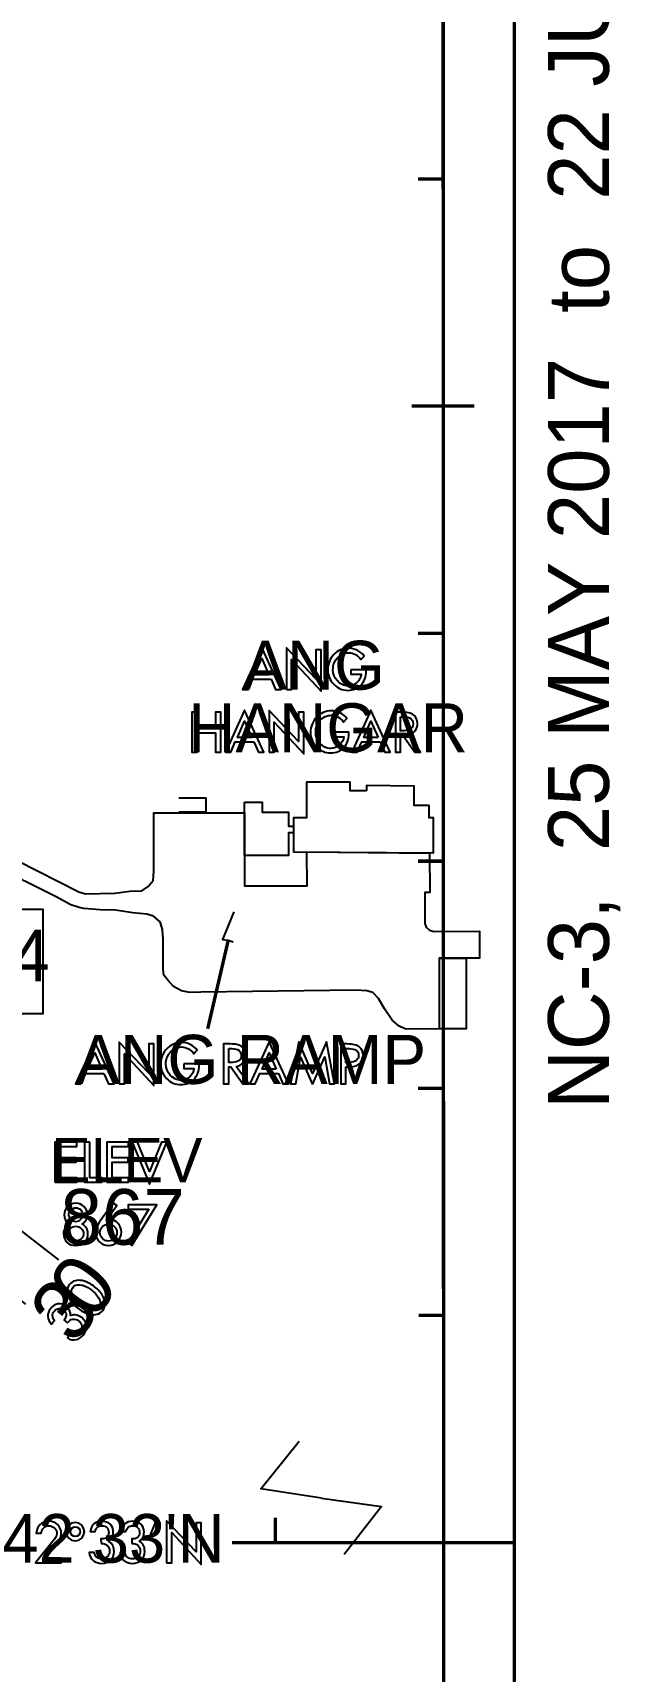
# Model space of a CAD drawing. Extents: x 0.08 to 5.7, y 0.31 to 7.95.
# Drawn here: x 4.358 to 5.296, y 2.4 to 5.017 of the extents above; entities that cross this region are included whole.
import ezdxf

# ---------------------------------------------------------------- set-up
doc = ezdxf.new("R2010")
doc.units = 0
doc.layers.get('0').update_dxf_attribs({"linetype": 'CONTINUOUS'})

msp = doc.modelspace()

# ---------------------------------------------------------------- linework, layer by layer
at = {"color": 0, "const_width": 0.005417}
for points in [[(0.252929, 7.62446), (5.12706, 7.62446), (5.12706, 0.625543), (0.252929, 0.625543), (0.252929, 7.62446)], [(5.01417, 1.04943), (5.01417, 2.60525), (5.01307, 6.23568), (5.01281, 7.62457)], [(4.97319, 4.7839), (5.01307, 4.7839)], [(5.01307, 4.42096), (4.96322, 4.42096)], [(5.06304, 4.42096), (5.01307, 4.42096)], [(4.97319, 4.05806), (5.01307, 4.05806)], [(4.97319, 3.69401), (5.01307, 3.69401)], [(4.67014, 3.56803), (4.63721, 3.42611)], [(4.97319, 3.33111), (5.01307, 3.33111)], [(4.97418, 2.96821), (5.01417, 2.96821)], [(4.74511, 2.60525), (4.74511, 2.64529)], [(4.676, 2.60525), (5.01417, 2.60525), (5.125, 2.60525)]]:
    msp.add_lwpolyline(points, dxfattribs=at)
at = {"color": 0}
for points in [[(4.39914, 3.05724), (0.432943, 6.13363), (0.378907, 6.06267), (4.34625, 2.98628)], [(4.7385, 3.9846), (4.74582, 3.96804), (4.75444, 3.96804), (4.72374, 4.03515), (4.69303, 3.96804), (4.70167, 3.96804), (4.70888, 3.9846), (4.7385, 3.9846)], [(4.76292, 3.96804), (4.77111, 3.96804), (4.77111, 4.01611), (4.81836, 3.96544), (4.81836, 4.03179), (4.81011, 4.03179), (4.81011, 3.98529), (4.76292, 4.03489), (4.76292, 3.96804)], [(4.8661, 3.99983), (4.8661, 3.99278), (4.88222, 3.99278), (4.88167, 3.98904), (4.88026, 3.98557), (4.87819, 3.98221), (4.87554, 3.97944), (4.87235, 3.97721), (4.86903, 3.97542), (4.8654, 3.97428), (4.86165, 3.9739), (4.85915, 3.97401), (4.85682, 3.97444), (4.85444, 3.97515), (4.85221, 3.97613), (4.84804, 3.97862), (4.84446, 3.98193), (4.84153, 3.98583), (4.83931, 3.99013), (4.83789, 3.99485), (4.83735, 3.99972), (4.83751, 4.0025), (4.83789, 4.00526), (4.83849, 4.00792), (4.83931, 4.01042), (4.84153, 4.01497), (4.84457, 4.01904), (4.84831, 4.02235), (4.85249, 4.02485), (4.85487, 4.02582), (4.85721, 4.02653), (4.85969, 4.02696), (4.86236, 4.02707), (4.86529, 4.02696), (4.86806, 4.02626), (4.87082, 4.02539), (4.87349, 4.02403), (4.87582, 4.02251), (4.87819, 4.02056), (4.88026, 4.01844), (4.88211, 4.01611), (4.88737, 4.02165), (4.88499, 4.02458), (4.88222, 4.02707), (4.87929, 4.02919), (4.87608, 4.03097), (4.87278, 4.03233), (4.86931, 4.03331), (4.86567, 4.03401), (4.86208, 4.03418), (4.85872, 4.03401), (4.85542, 4.03347), (4.85238, 4.03267), (4.84928, 4.03153), (4.8464, 4.03), (4.84375, 4.02832), (4.8411, 4.02636), (4.83876, 4.02403), (4.83664, 4.02165), (4.83475, 4.01904), (4.83306, 4.01611), (4.83165, 4.01307), (4.83057, 4.00987), (4.82969, 4.00651), (4.82932, 4.00304), (4.82904, 3.99946), (4.82932, 3.99625), (4.82969, 3.99306), (4.83057, 3.99001), (4.83165, 3.98708), (4.83306, 3.98415), (4.83458, 3.98156), (4.83653, 3.97889), (4.8386, 3.97667), (4.84082, 3.97444), (4.84332, 3.97265), (4.84597, 3.97081), (4.84874, 3.96946), (4.85178, 3.96832), (4.85487, 3.9675), (4.85792, 3.96707), (4.86128, 3.96679), (4.86442, 3.96696), (4.86751, 3.9675), (4.87044, 3.96821), (4.87321, 3.96918), (4.87582, 3.97043), (4.87819, 3.97194), (4.88043, 3.97374), (4.88249, 3.97569), (4.88433, 3.97775), (4.88585, 3.98014), (4.88721, 3.98264), (4.88846, 3.98529), (4.88932, 3.98817), (4.88997, 3.9911), (4.8904, 3.99431), (4.89057, 3.9975), (4.89057, 3.99983), (4.8661, 3.99983)], [(4.73514, 3.99164), (4.71224, 3.99164), (4.72374, 4.01764), (4.73514, 3.99164)], [(4.62044, 3.90582), (4.62044, 3.93181), (4.61208, 3.93181), (4.61208, 3.86806), (4.62044, 3.86806), (4.62044, 3.89876), (4.64985, 3.89876), (4.64985, 3.86806), (4.65821, 3.86806), (4.65821, 3.93181), (4.64985, 3.93181), (4.64985, 3.90582), (4.62044, 3.90582)], [(4.71083, 3.8846), (4.71821, 3.86806), (4.72678, 3.86806), (4.69613, 3.93511), (4.66542, 3.86806), (4.67404, 3.86806), (4.68137, 3.8846), (4.71083, 3.8846)], [(4.73529, 3.86806), (4.7436, 3.86806), (4.7436, 3.91612), (4.79085, 3.8654), (4.79085, 3.93181), (4.7825, 3.93181), (4.7825, 3.88525), (4.73529, 3.93485), (4.73529, 3.86806)], [(4.83849, 3.90001), (4.83849, 3.89279), (4.85471, 3.89279), (4.854, 3.88906), (4.85265, 3.88558), (4.85053, 3.88238), (4.84793, 3.87944), (4.84483, 3.87722), (4.84136, 3.87543), (4.83778, 3.87429), (4.83415, 3.87392), (4.83165, 3.87403), (4.82915, 3.87446), (4.82682, 3.87517), (4.8246, 3.87608), (4.82042, 3.87864), (4.81694, 3.88194), (4.81392, 3.88585), (4.81168, 3.89014), (4.81028, 3.89486), (4.80985, 3.89974), (4.80985, 3.9025), (4.81028, 3.90528), (4.81082, 3.90793), (4.81168, 3.91043), (4.81401, 3.91499), (4.81706, 3.91906), (4.82069, 3.92236), (4.82497, 3.92503), (4.82721, 3.92583), (4.82969, 3.92654), (4.83225, 3.92692), (4.83485, 3.92708), (4.83762, 3.92692), (4.84044, 3.92626), (4.84321, 3.9254), (4.84581, 3.92404), (4.84831, 3.92253), (4.85053, 3.92057), (4.85265, 3.91846), (4.85444, 3.91612), (4.85969, 3.92182), (4.85736, 3.92458), (4.85471, 3.92708), (4.85167, 3.92914), (4.84864, 3.93099), (4.84517, 3.93235), (4.84169, 3.93332), (4.83806, 3.93403), (4.83442, 3.93419), (4.83111, 3.93403), (4.8279, 3.93349), (4.82471, 3.93261), (4.82167, 3.93153), (4.8189, 3.93001), (4.81614, 3.92833), (4.81358, 3.92638), (4.81125, 3.92415), (4.80919, 3.92165), (4.80724, 3.91906), (4.80556, 3.91612), (4.80414, 3.91303), (4.80306, 3.90989), (4.80225, 3.90653), (4.80165, 3.90306), (4.80154, 3.89958), (4.80165, 3.89626), (4.80225, 3.89307), (4.8029, 3.88997), (4.80404, 3.8871), (4.80539, 3.88417), (4.80707, 3.88151), (4.80886, 3.87901), (4.81099, 3.87668), (4.81332, 3.87446), (4.81581, 3.87261), (4.81847, 3.87099), (4.82124, 3.86947), (4.82417, 3.86833), (4.82721, 3.86751), (4.8304, 3.86708), (4.83361, 3.86681), (4.83681, 3.86708), (4.84, 3.86751), (4.84293, 3.86822), (4.84571, 3.86914), (4.84819, 3.87044), (4.85053, 3.87196), (4.85275, 3.87375), (4.85487, 3.87571), (4.85667, 3.87776), (4.85835, 3.88015), (4.85969, 3.88265), (4.86083, 3.88542), (4.86182, 3.88818), (4.86236, 3.89111), (4.86279, 3.89432), (4.8629, 3.89751), (4.8629, 3.90001), (4.83849, 3.90001)], [(4.91276, 3.8846), (4.92014, 3.86806), (4.92876, 3.86806), (4.89806, 3.93511), (4.86735, 3.86806), (4.87597, 3.86806), (4.88336, 3.8846), (4.91276, 3.8846)], [(4.95736, 3.896), (4.96083, 3.89681), (4.96376, 3.89806), (4.96636, 3.89985), (4.96858, 3.90207), (4.97026, 3.90474), (4.97151, 3.90767), (4.97239, 3.91069), (4.97265, 3.91401), (4.97206, 3.91835), (4.97054, 3.92253), (4.96804, 3.92611), (4.96457, 3.92887), (4.96056, 3.93056), (4.95611, 3.93137), (4.95167, 3.93181), (4.94721, 3.93181), (4.93722, 3.93181), (4.93722, 3.86806), (4.94542, 3.86806), (4.94542, 3.89513), (4.94889, 3.89513), (4.96804, 3.86806), (4.97749, 3.86806), (4.95736, 3.896)], [(4.70751, 3.89165), (4.68474, 3.89165), (4.69613, 3.91764), (4.70751, 3.89165)], [(4.90944, 3.89165), (4.8865, 3.89165), (4.89806, 3.91764), (4.90944, 3.89165)], [(4.94542, 3.92469), (4.94764, 3.92469), (4.95068, 3.92458), (4.95389, 3.92432), (4.95692, 3.92378), (4.95958, 3.92279), (4.96208, 3.92139), (4.96386, 3.91943), (4.96511, 3.91694), (4.96556, 3.91363), (4.96511, 3.91026), (4.96403, 3.90767), (4.96224, 3.90571), (4.96001, 3.90429), (4.95736, 3.90332), (4.95432, 3.90261), (4.95122, 3.90235), (4.94808, 3.90235), (4.94542, 3.90235), (4.94542, 3.92469)], [(4.89111, 3.8061), (4.86513, 3.8061), (4.86513, 3.81999), (4.79514, 3.81999), (4.79514, 3.76307), (4.77414, 3.76307), (4.77414, 3.70904), (4.99804, 3.70708), (4.99804, 3.76307), (4.9911, 3.76307), (4.9911, 3.78304), (4.96707, 3.78304), (4.96707, 3.81401), (4.89111, 3.815), (4.89111, 3.8061)], [(4.59125, 3.79497), (4.63417, 3.79497), (4.63417, 3.77208), (4.59125, 3.77208)], [(4.69613, 3.78803), (4.72418, 3.78803), (4.72418, 3.77208), (4.76611, 3.77208), (4.76611, 3.75), (4.77414, 3.75), (4.77414, 3.73904), (4.76611, 3.73904), (4.76611, 3.70307), (4.69613, 3.70307), (4.69613, 3.78803)], [(4.67914, 3.61307), (4.66114, 3.56901), (4.67014, 3.56803), (4.67817, 3.56515)], [(5.00711, 3.53901), (5.05013, 3.53901), (5.05013, 3.42611), (5.00711, 3.42611)], [(4.47151, 3.35471), (4.47889, 3.33822), (4.48753, 3.33822), (4.45682, 3.40528), (4.426, 3.33822), (4.43457, 3.33822), (4.44194, 3.35471), (4.47151, 3.35471)], [(4.49599, 3.33822), (4.50418, 3.33822), (4.50418, 3.38624), (4.55138, 3.33556), (4.55138, 3.40196), (4.54318, 3.40196), (4.54318, 3.35542), (4.49599, 3.405), (4.49599, 3.33822)], [(4.59901, 3.37001), (4.59901, 3.3629), (4.61529, 3.3629), (4.61475, 3.35915), (4.61333, 3.35558), (4.61128, 3.35238), (4.60861, 3.34961), (4.60542, 3.34722), (4.60211, 3.34554), (4.59847, 3.34446), (4.59472, 3.34403), (4.59224, 3.34418), (4.58985, 3.34457), (4.58751, 3.34526), (4.58529, 3.34625), (4.58111, 3.34874), (4.57747, 3.35194), (4.5746, 3.35585), (4.57237, 3.36029), (4.57086, 3.36501), (4.57042, 3.36985), (4.57053, 3.37261), (4.57096, 3.37543), (4.5715, 3.37793), (4.57237, 3.38053), (4.5746, 3.38514), (4.57764, 3.38917), (4.58138, 3.39253), (4.58556, 3.39501), (4.58789, 3.396), (4.59028, 3.39665), (4.59278, 3.39708), (4.59543, 3.39725), (4.59831, 3.39692), (4.60113, 3.39638), (4.60389, 3.3954), (4.60656, 3.39415), (4.60889, 3.39264), (4.61128, 3.39068), (4.61333, 3.38861), (4.61513, 3.38624), (4.62044, 3.39182), (4.61806, 3.39475), (4.61529, 3.39725), (4.61236, 3.39931), (4.60915, 3.4011), (4.60585, 3.4025), (4.60238, 3.40349), (4.59874, 3.40403), (4.59517, 3.40429), (4.59179, 3.40403), (4.58849, 3.4036), (4.58539, 3.40278), (4.58236, 3.40153), (4.57943, 3.40013), (4.57682, 3.39849), (4.57417, 3.39638), (4.57183, 3.39415), (4.56972, 3.39182), (4.56776, 3.38906), (4.56614, 3.38624), (4.56472, 3.38319), (4.56358, 3.37999), (4.56278, 3.37668), (4.56233, 3.37321), (4.56207, 3.36957), (4.56233, 3.36637), (4.56278, 3.36317), (4.56358, 3.36014), (4.56472, 3.3571), (4.56614, 3.35433), (4.56765, 3.35151), (4.56961, 3.34901), (4.57167, 3.34668), (4.57389, 3.34457), (4.57639, 3.34267), (4.57904, 3.34099), (4.58182, 3.33957), (4.58475, 3.33849), (4.58789, 3.33763), (4.59099, 3.33708), (4.59429, 3.33697), (4.5975, 3.33708), (4.60053, 3.33751), (4.60346, 3.33832), (4.60622, 3.33931), (4.60889, 3.34056), (4.61128, 3.34207), (4.6135, 3.34375), (4.61556, 3.34571), (4.61735, 3.34793), (4.61887, 3.35026), (4.62028, 3.35275), (4.62136, 3.35542), (4.62235, 3.35835), (4.62304, 3.36128), (4.62349, 3.36431), (4.62358, 3.36751), (4.62358, 3.37001), (4.59901, 3.37001)], [(4.75017, 3.35471), (4.75749, 3.33822), (4.76611, 3.33822), (4.7354, 3.40528), (4.70469, 3.33822), (4.71332, 3.33822), (4.72071, 3.35471), (4.75017, 3.35471)], [(4.80485, 3.33697), (4.82417, 3.38124), (4.82433, 3.38124), (4.83182, 3.33822), (4.84, 3.33822), (4.82693, 3.40554), (4.80485, 3.35499), (4.78293, 3.40554), (4.76975, 3.33822), (4.77806, 3.33822), (4.78554, 3.38112), (4.78569, 3.38112), (4.80485, 3.33697)], [(4.46821, 3.36182), (4.44526, 3.36182), (4.45682, 3.38764), (4.46821, 3.36182)], [(4.68278, 3.3661), (4.68625, 3.36681), (4.68918, 3.36822), (4.69179, 3.37001), (4.69401, 3.37224), (4.69569, 3.37472), (4.69694, 3.37765), (4.69775, 3.38086), (4.69808, 3.384), (4.69749, 3.38846), (4.69596, 3.39253), (4.69347, 3.39611), (4.69, 3.39903), (4.68582, 3.40056), (4.68153, 3.40153), (4.67708, 3.40181), (4.67264, 3.40196), (4.66265, 3.40196), (4.66265, 3.33822), (4.67085, 3.33822), (4.67085, 3.36529), (4.67432, 3.36529), (4.69347, 3.33822), (4.7029, 3.33822), (4.68278, 3.3661)], [(4.67085, 3.39486), (4.67307, 3.39486), (4.67611, 3.39475), (4.67931, 3.39442), (4.68224, 3.39387), (4.685, 3.3929), (4.68733, 3.39154), (4.68929, 3.3896), (4.69054, 3.38693), (4.69097, 3.38374), (4.69054, 3.38043), (4.68946, 3.37776), (4.68767, 3.37582), (4.68544, 3.37429), (4.68261, 3.37332), (4.67974, 3.37278), (4.67665, 3.3725), (4.67344, 3.37235), (4.67085, 3.37235), (4.67085, 3.39486)], [(4.74681, 3.36182), (4.72401, 3.36182), (4.7354, 3.38764), (4.74681, 3.36182)], [(4.85818, 3.36529), (4.8629, 3.36529), (4.86751, 3.36556), (4.87169, 3.36626), (4.87554, 3.36762), (4.8789, 3.36957), (4.88151, 3.37207), (4.88363, 3.37528), (4.88444, 3.37706), (4.88499, 3.37901), (4.88525, 3.38124), (4.88542, 3.38374), (4.88514, 3.38781), (4.88417, 3.39139), (4.88249, 3.39442), (4.87999, 3.39708), (4.87831, 3.39822), (4.87651, 3.39914), (4.87446, 3.40001), (4.87196, 3.40072), (4.86931, 3.40126), (4.86637, 3.40169), (4.86307, 3.40181), (4.85943, 3.40196), (4.84999, 3.40196), (4.84999, 3.33822), (4.85818, 3.33822), (4.85818, 3.36529)], [(4.85818, 3.39486), (4.8604, 3.39486), (4.8635, 3.39475), (4.86664, 3.39442), (4.86957, 3.39387), (4.87235, 3.39307), (4.87472, 3.39165), (4.87668, 3.38971), (4.87739, 3.38846), (4.87793, 3.3871), (4.87819, 3.38558), (4.87831, 3.3839), (4.87819, 3.38211), (4.87793, 3.38053), (4.87739, 3.37901), (4.87679, 3.37793), (4.875, 3.37582), (4.87278, 3.37429), (4.87001, 3.37332), (4.86708, 3.37278), (4.86404, 3.3725), (4.86083, 3.37235), (4.85818, 3.37235), (4.85818, 3.39486)], [(4.39318, 3.1811), (4.4279, 3.1811), (4.4279, 3.18821), (4.40136, 3.18821), (4.40136, 3.21306), (4.42708, 3.21306), (4.42708, 3.22017), (4.40136, 3.22017), (4.40136, 3.2379), (4.4279, 3.2379), (4.4279, 3.24501), (4.39318, 3.24501), (4.39318, 3.1811)], [(4.44874, 3.24501), (4.44043, 3.24501), (4.44043, 3.1811), (4.46821, 3.1811), (4.46821, 3.18821), (4.44874, 3.18821), (4.44874, 3.24501)], [(4.47624, 3.1811), (4.51096, 3.1811), (4.51096, 3.18821), (4.48443, 3.18821), (4.48443, 3.21306), (4.51014, 3.21306), (4.51014, 3.22017), (4.48443, 3.22017), (4.48443, 3.2379), (4.51096, 3.2379), (4.51096, 3.24501), (4.47624, 3.24501), (4.47624, 3.1811)], [(4.52512, 3.24501), (4.51639, 3.24501), (4.54417, 3.1779), (4.57194, 3.24501), (4.56321, 3.24501), (4.54417, 3.19808), (4.52512, 3.24501)], [(4.40696, 3.0989), (4.40733, 3.09472), (4.40847, 3.09099), (4.41026, 3.08778), (4.41265, 3.08501), (4.41542, 3.0829), (4.41872, 3.08128), (4.42253, 3.08029), (4.42638, 3.08003), (4.43039, 3.08029), (4.43403, 3.08128), (4.43733, 3.0829), (4.44026, 3.08501), (4.44265, 3.08778), (4.44444, 3.09099), (4.44553, 3.09472), (4.44596, 3.0989), (4.44586, 3.1014), (4.44526, 3.10374), (4.44461, 3.10613), (4.44347, 3.10818), (4.44222, 3.11003), (4.44054, 3.11165), (4.43858, 3.11307), (4.43642, 3.11415), (4.44, 3.11681), (4.44265, 3.12028), (4.44347, 3.12224), (4.44417, 3.12429), (4.44461, 3.12651), (4.44472, 3.1289), (4.44444, 3.13276), (4.44336, 3.13624), (4.44168, 3.13943), (4.43956, 3.14208), (4.43679, 3.14432), (4.43375, 3.146), (4.43028, 3.14692), (4.42638, 3.14735), (4.42264, 3.14692), (4.41917, 3.146), (4.41596, 3.14432), (4.41336, 3.14208), (4.41114, 3.13943), (4.40944, 3.13624), (4.40847, 3.13276), (4.40804, 3.1289), (4.40821, 3.12651), (4.40864, 3.12429), (4.40929, 3.12224), (4.41026, 3.12028), (4.41276, 3.11681), (4.41612, 3.11415), (4.41401, 3.11307), (4.41222, 3.11165), (4.41054, 3.11003), (4.40929, 3.10818), (4.40831, 3.10613), (4.4075, 3.10374), (4.40707, 3.1014), (4.40696, 3.0989)], [(4.48611, 3.14735), (4.46446, 3.11762), (4.46197, 3.11376), (4.45985, 3.10969), (4.45904, 3.10747), (4.4585, 3.10525), (4.45806, 3.10292), (4.4579, 3.10053), (4.45833, 3.0964), (4.45958, 3.0925), (4.46153, 3.08903), (4.46419, 3.08599), (4.46724, 3.0835), (4.47081, 3.08154), (4.47461, 3.0804), (4.47874, 3.08003), (4.48292, 3.0804), (4.48682, 3.08165), (4.49029, 3.08361), (4.49333, 3.0861), (4.49582, 3.08931), (4.49761, 3.09293), (4.49892, 3.09679), (4.49929, 3.10113), (4.49892, 3.10499), (4.49794, 3.10872), (4.49636, 3.11208), (4.49414, 3.11513), (4.49164, 3.11762), (4.48861, 3.11957), (4.48514, 3.12082), (4.48122, 3.12136), (4.47808, 3.12099), (4.47499, 3.11985), (4.47488, 3.12001), (4.49197, 3.14387), (4.48611, 3.14735)], [(4.54318, 3.13792), (4.51014, 3.08431), (4.51628, 3.08003), (4.5561, 3.14501), (4.51014, 3.14501), (4.51014, 3.13792), (4.54318, 3.13792)], [(4.42638, 3.14031), (4.4286, 3.13997), (4.43072, 3.13932), (4.43261, 3.13835), (4.43431, 3.13693), (4.43571, 3.13525), (4.43679, 3.13336), (4.43733, 3.13124), (4.43767, 3.1289), (4.43733, 3.12696), (4.43668, 3.125), (4.43554, 3.12304), (4.43419, 3.12136), (4.43235, 3.11985), (4.43056, 3.11876), (4.4285, 3.11806), (4.42638, 3.11778), (4.42432, 3.11806), (4.42236, 3.11876), (4.42042, 3.11985), (4.41872, 3.12136), (4.41737, 3.12304), (4.41624, 3.125), (4.41542, 3.12696), (4.41515, 3.1289), (4.41542, 3.13124), (4.41612, 3.13336), (4.41721, 3.13525), (4.41862, 3.13693), (4.42031, 3.13835), (4.42219, 3.13932), (4.42415, 3.13997), (4.42638, 3.14031)], [(4.42638, 3.11068), (4.42887, 3.1104), (4.4311, 3.10969), (4.43321, 3.10872), (4.435, 3.10721), (4.43668, 3.10558), (4.43778, 3.10346), (4.43858, 3.10124), (4.43892, 3.0989), (4.43858, 3.09651), (4.43778, 3.09429), (4.43653, 3.09233), (4.435, 3.09056), (4.43306, 3.08919), (4.43099, 3.08806), (4.42876, 3.08735), (4.42638, 3.08708), (4.42404, 3.08735), (4.42182, 3.08806), (4.41971, 3.08919), (4.41792, 3.09056), (4.41624, 3.09233), (4.41515, 3.09429), (4.41428, 3.09651), (4.41401, 3.0989), (4.41428, 3.10124), (4.41499, 3.10346), (4.41624, 3.10558), (4.41775, 3.10721), (4.41971, 3.10872), (4.42182, 3.10969), (4.42404, 3.1104), (4.42638, 3.11068)], [(4.47862, 3.08708), (4.47597, 3.08735), (4.47331, 3.08822), (4.47114, 3.08946), (4.46903, 3.0911), (4.46733, 3.09304), (4.4661, 3.09543), (4.46528, 3.09804), (4.465, 3.10069), (4.46528, 3.10335), (4.4661, 3.10585), (4.4675, 3.10807), (4.46918, 3.11014), (4.47125, 3.11182), (4.47347, 3.11307), (4.47597, 3.11388), (4.47862, 3.11431), (4.48112, 3.11404), (4.48361, 3.11317), (4.48583, 3.11193), (4.4879, 3.11029), (4.48975, 3.10835), (4.491, 3.10585), (4.49181, 3.10319), (4.49224, 3.10026), (4.49197, 3.09765), (4.4911, 3.09517), (4.48975, 3.09293), (4.48807, 3.09099), (4.48594, 3.08931), (4.48372, 3.08806), (4.48122, 3.08735), (4.47862, 3.08708)], [(4.46946, 2.97624), (4.47114, 2.97862), (4.47222, 2.98122), (4.47293, 2.98372), (4.47319, 2.98639), (4.47304, 2.98904), (4.4725, 2.99164), (4.47179, 2.99431), (4.47071, 2.99696), (4.46793, 3.00196), (4.46446, 3.00651), (4.46251, 3.00863), (4.46056, 3.01069), (4.4585, 3.01247), (4.45654, 3.01406), (4.45458, 3.01557), (4.45221, 3.01708), (4.44987, 3.01861), (4.44737, 3.01986), (4.44194, 3.02225), (4.43642, 3.02387), (4.4336, 3.02431), (4.43083, 3.02447), (4.42817, 3.02431), (4.42557, 3.02376), (4.42307, 3.02289), (4.42068, 3.02165), (4.41846, 3.02001), (4.4165, 3.01779), (4.41488, 3.01531), (4.41363, 3.01281), (4.41303, 3.01014), (4.41276, 3.00749), (4.41292, 3.00489), (4.41336, 3.00206), (4.41417, 2.99946), (4.41525, 2.99696), (4.41818, 2.99197), (4.42165, 2.98719), (4.42361, 2.98514), (4.42567, 2.98307), (4.42763, 2.98122), (4.42958, 2.97971), (4.43164, 2.97819), (4.43386, 2.97667), (4.43625, 2.97526), (4.43875, 2.9739), (4.44401, 2.97151), (4.4496, 2.97), (4.45236, 2.96957), (4.45514, 2.96946), (4.45779, 2.96957), (4.46039, 2.97017), (4.46289, 2.97097), (4.46528, 2.97239), (4.46733, 2.97401), (4.46946, 2.97624)], [(4.4221, 3.01335), (4.42344, 3.01486), (4.42513, 3.01594), (4.42681, 3.01682), (4.42876, 3.01719), (4.43294, 3.01719), (4.43707, 3.01639), (4.4414, 3.01486), (4.44553, 3.01292), (4.44917, 3.01069), (4.4521, 3.00846), (4.45503, 3.00612), (4.4579, 3.00319), (4.46083, 2.99972), (4.46332, 2.99582), (4.46511, 2.99197), (4.46599, 2.9879), (4.46599, 2.98594), (4.46571, 2.98415), (4.465, 2.98236), (4.46386, 2.98058), (4.46251, 2.979), (4.46083, 2.97792), (4.45904, 2.97721), (4.45725, 2.97667), (4.45307, 2.97667), (4.44889, 2.97749), (4.44461, 2.979), (4.44054, 2.98096), (4.43696, 2.98318), (4.43386, 2.98529), (4.4311, 2.98762), (4.42806, 2.99067), (4.42513, 2.99414), (4.42264, 2.99804), (4.42085, 3.00196), (4.41986, 3.00597), (4.41986, 3.00792), (4.42031, 3.00971), (4.42096, 3.01167), (4.4221, 3.01335)], [(4.41336, 2.95637), (4.41515, 2.95861), (4.4171, 2.96029), (4.41932, 2.96153), (4.42156, 2.96224), (4.42404, 2.96235), (4.42654, 2.96197), (4.42887, 2.96099), (4.43137, 2.95931), (4.43321, 2.95763), (4.43457, 2.95568), (4.43554, 2.95344), (4.43608, 2.95122), (4.43625, 2.94889), (4.43582, 2.9465), (4.435, 2.94417), (4.4336, 2.94194), (4.43207, 2.94026), (4.43028, 2.93901), (4.4285, 2.93793), (4.42638, 2.93722), (4.42432, 2.93696), (4.42219, 2.93696), (4.41997, 2.9375), (4.41792, 2.93847), (4.41319, 2.93235), (4.4165, 2.93056), (4.41997, 2.92947), (4.42344, 2.92914), (4.42692, 2.92958), (4.43028, 2.93056), (4.43349, 2.93224), (4.43625, 2.93446), (4.43875, 2.93722), (4.44114, 2.94069), (4.44265, 2.94428), (4.44347, 2.94792), (4.44363, 2.95156), (4.44293, 2.95514), (4.4414, 2.95861), (4.43901, 2.96181), (4.43599, 2.96474), (4.43386, 2.9661), (4.43181, 2.96733), (4.42958, 2.96832), (4.42736, 2.96892), (4.42513, 2.96918), (4.42279, 2.96918), (4.42042, 2.96875), (4.41808, 2.96793), (4.41792, 2.97206), (4.41667, 2.97613), (4.41558, 2.97792), (4.41428, 2.9796), (4.41276, 2.98122), (4.41114, 2.98281), (4.40793, 2.98486), (4.40457, 2.98611), (4.40126, 2.98665), (4.39789, 2.98654), (4.39475, 2.98568), (4.39165, 2.98415), (4.38889, 2.9821), (4.38639, 2.97933), (4.38417, 2.97624), (4.38276, 2.97304), (4.38194, 2.96983), (4.38167, 2.96669), (4.38222, 2.9636), (4.38336, 2.96039), (4.38514, 2.95751), (4.38747, 2.95443), (4.39236, 2.96072), (4.39111, 2.96235), (4.39014, 2.96403), (4.3896, 2.96571), (4.38932, 2.96767), (4.38943, 2.96946), (4.38986, 2.97125), (4.39057, 2.97304), (4.39182, 2.97472), (4.39333, 2.9764), (4.39513, 2.97775), (4.39708, 2.97862), (4.39903, 2.97917), (4.4011, 2.97917), (4.40321, 2.97889), (4.40528, 2.97808), (4.40722, 2.97678), (4.40918, 2.97487), (4.41043, 2.97293), (4.41114, 2.97097), (4.41124, 2.96892), (4.41097, 2.96679), (4.41015, 2.96474), (4.40901, 2.96251), (4.40767, 2.96056), (4.41336, 2.95637)], [(4.81917, 2.67626), (4.72222, 2.69125), (4.78321, 2.76719)], [(4.81917, 2.67626), (4.91515, 2.66319), (4.85514, 2.58626)], [(4.37804, 2.58029), (4.39887, 2.60667), (4.40072, 2.60969), (4.40207, 2.6129), (4.40294, 2.61654), (4.40332, 2.62011), (4.40294, 2.62418), (4.40169, 2.62793), (4.39985, 2.63124), (4.39751, 2.634), (4.39458, 2.63624), (4.39128, 2.63807), (4.38764, 2.63906), (4.38363, 2.63943), (4.37944, 2.63906), (4.37571, 2.63807), (4.37235, 2.63639), (4.36957, 2.63417), (4.36724, 2.63151), (4.3654, 2.62819), (4.36404, 2.62446), (4.36333, 2.62028), (4.37125, 2.62028), (4.37169, 2.62278), (4.3725, 2.625), (4.37358, 2.62706), (4.37517, 2.62875), (4.37696, 2.63026), (4.37901, 2.6314), (4.38124, 2.63211), (4.38363, 2.63238), (4.38612, 2.63211), (4.38835, 2.63124), (4.39057, 2.63015), (4.39236, 2.62864), (4.39404, 2.62679), (4.39513, 2.62457), (4.396, 2.62235), (4.39626, 2.61985), (4.39567, 2.61654), (4.39432, 2.6135), (4.39253, 2.61068), (4.39057, 2.60807), (4.36236, 2.57319), (4.40332, 2.57319), (4.40332, 2.58029), (4.37804, 2.58029)], [(4.42567, 2.63721), (4.41986, 2.63612), (4.41542, 2.63303), (4.41238, 2.62847), (4.4114, 2.62261), (4.41238, 2.61697), (4.41542, 2.61236), (4.41986, 2.60943), (4.42567, 2.60835), (4.43153, 2.60943), (4.43608, 2.61236), (4.43901, 2.61697), (4.44015, 2.62261), (4.43901, 2.62847), (4.43608, 2.63303), (4.43153, 2.63612), (4.42567, 2.63721)], [(4.42567, 2.61501), (4.42279, 2.61567), (4.42031, 2.61724), (4.41862, 2.61974), (4.41808, 2.62261), (4.41862, 2.62571), (4.42031, 2.62819), (4.42279, 2.62989), (4.42567, 2.63053), (4.42876, 2.62989), (4.43126, 2.62819), (4.43294, 2.62571), (4.43349, 2.62261), (4.43294, 2.61974), (4.43126, 2.61724), (4.42876, 2.61567), (4.42567, 2.61501)], [(4.46696, 2.604), (4.46983, 2.60389), (4.47239, 2.60346), (4.47472, 2.60249), (4.47667, 2.60113), (4.47835, 2.59928), (4.47944, 2.59706), (4.48014, 2.59457), (4.48042, 2.59169), (4.48025, 2.58919), (4.4796, 2.58681), (4.47846, 2.58458), (4.47694, 2.58279), (4.47526, 2.58128), (4.47319, 2.58014), (4.47081, 2.57943), (4.46821, 2.57915), (4.46599, 2.57932), (4.46376, 2.57986), (4.46181, 2.58068), (4.46001, 2.58182), (4.4585, 2.58333), (4.45725, 2.58501), (4.45628, 2.58708), (4.45583, 2.58931), (4.44808, 2.58931), (4.44862, 2.58556), (4.44987, 2.58225), (4.45182, 2.57915), (4.45432, 2.57682), (4.45708, 2.57471), (4.46039, 2.57335), (4.46386, 2.57237), (4.46767, 2.5721), (4.47179, 2.57237), (4.47553, 2.57335), (4.479, 2.57497), (4.48193, 2.57721), (4.48432, 2.58003), (4.48611, 2.58333), (4.48719, 2.58708), (4.48753, 2.59125), (4.48736, 2.59392), (4.48708, 2.59625), (4.48639, 2.59847), (4.48557, 2.60069), (4.48432, 2.60265), (4.48292, 2.60444), (4.48112, 2.60596), (4.479, 2.60736), (4.48221, 2.61014), (4.48443, 2.6135), (4.48529, 2.6154), (4.48583, 2.61751), (4.48628, 2.61974), (4.48639, 2.62207), (4.48594, 2.62582), (4.48503, 2.62929), (4.48335, 2.63222), (4.48122, 2.63471), (4.47862, 2.63667), (4.47553, 2.63818), (4.47206, 2.63906), (4.46832, 2.63943), (4.46457, 2.63917), (4.46126, 2.63835), (4.45817, 2.6371), (4.45557, 2.63525), (4.45344, 2.63292), (4.45167, 2.63015), (4.45042, 2.62679), (4.4496, 2.62321), (4.45751, 2.62321), (4.4579, 2.62517), (4.45876, 2.62696), (4.45975, 2.62847), (4.46099, 2.62972), (4.46251, 2.63086), (4.46419, 2.63167), (4.4661, 2.63211), (4.46821, 2.63238), (4.47043, 2.63211), (4.47265, 2.63151), (4.47444, 2.63053), (4.47613, 2.62929), (4.47749, 2.62765), (4.47846, 2.62582), (4.479, 2.62358), (4.47933, 2.62136), (4.479, 2.6186), (4.47835, 2.61654), (4.47711, 2.61475), (4.47553, 2.61333), (4.47374, 2.61219), (4.47151, 2.61154), (4.46918, 2.61111), (4.46669, 2.61111), (4.46696, 2.604)], [(4.51611, 2.604), (4.51888, 2.60389), (4.52154, 2.60346), (4.52387, 2.60249), (4.52582, 2.60113), (4.52735, 2.59928), (4.5286, 2.59706), (4.52929, 2.59457), (4.52957, 2.59169), (4.52946, 2.58919), (4.52875, 2.58681), (4.52761, 2.58458), (4.5261, 2.58279), (4.52447, 2.58128), (4.52235, 2.58014), (4.52001, 2.57943), (4.51736, 2.57915), (4.51514, 2.57932), (4.51292, 2.57986), (4.51096, 2.58068), (4.50917, 2.58182), (4.50765, 2.58333), (4.5064, 2.58501), (4.50543, 2.58708), (4.50499, 2.58931), (4.49724, 2.58931), (4.49778, 2.58556), (4.49903, 2.58225), (4.50097, 2.57915), (4.50347, 2.57682), (4.50624, 2.57471), (4.5096, 2.57335), (4.51307, 2.57237), (4.51682, 2.5721), (4.521, 2.57237), (4.52474, 2.57335), (4.52821, 2.57497), (4.53108, 2.57721), (4.53347, 2.58003), (4.53526, 2.58333), (4.5364, 2.58708), (4.53668, 2.59125), (4.53651, 2.59392), (4.53624, 2.59625), (4.53554, 2.59847), (4.53472, 2.60069), (4.53347, 2.60265), (4.53196, 2.60444), (4.53028, 2.60596), (4.52821, 2.60736), (4.53142, 2.61014), (4.53364, 2.6135), (4.53444, 2.6154), (4.535, 2.61751), (4.53543, 2.61974), (4.53554, 2.62207), (4.53515, 2.62582), (4.53418, 2.62929), (4.5325, 2.63222), (4.53043, 2.63471), (4.52778, 2.63667), (4.52474, 2.63818), (4.52126, 2.63906), (4.51753, 2.63943), (4.51372, 2.63917), (4.51042, 2.63835), (4.50738, 2.6371), (4.50472, 2.63525), (4.50265, 2.63292), (4.50082, 2.63015), (4.49957, 2.62679), (4.49875, 2.62321), (4.50667, 2.62321), (4.50711, 2.62517), (4.50792, 2.62696), (4.5089, 2.62847), (4.51014, 2.62972), (4.51167, 2.63086), (4.51335, 2.63167), (4.51531, 2.63211), (4.51736, 2.63238), (4.51958, 2.63211), (4.52165, 2.63151), (4.5236, 2.63053), (4.52528, 2.62929), (4.52653, 2.62765), (4.52761, 2.62582), (4.52821, 2.62358), (4.52849, 2.62136), (4.52821, 2.6186), (4.5275, 2.61654), (4.52626, 2.61475), (4.52474, 2.61333), (4.52289, 2.61219), (4.52067, 2.61154), (4.51833, 2.61111), (4.51585, 2.61111), (4.51611, 2.604)], [(4.55414, 2.63943), (4.5446, 2.61654), (4.54943, 2.61458), (4.56108, 2.63683), (4.55414, 2.63943)], [(4.57167, 2.57319), (4.57986, 2.57319), (4.57986, 2.62125), (4.62706, 2.57053), (4.62706, 2.6371), (4.61887, 2.6371), (4.61887, 2.59044), (4.57167, 2.64014), (4.57167, 2.57319)]]:
    msp.add_lwpolyline(points, dxfattribs=at)
at = {"color": 254}
msp.add_lwpolyline([(4.33263, 3.69488), (4.43126, 3.64513), (4.44222, 3.64193), (4.48861, 3.64279), (4.51264, 3.64583), (4.53196, 3.64665), (4.5421, 3.6536), (4.54986, 3.66292), (4.55138, 3.67763), (4.55138, 3.771), (4.69624, 3.771), (4.69624, 3.65446), (4.79611, 3.65446), (4.79585, 3.70888), (4.99181, 3.70692), (4.99208, 3.64378), (4.98443, 3.64415), (4.98443, 3.59418), (4.98639, 3.58876), (4.99137, 3.58376), (4.99849, 3.58138), (5.0715, 3.58236), (5.0715, 3.5389), (5.00711, 3.53901), (5.00711, 3.42611), (4.95361, 3.42557), (4.94319, 3.43028), (4.93197, 3.43989), (4.9196, 3.45806), (4.90989, 3.47472), (4.90099, 3.48406), (4.89165, 3.48682), (4.87418, 3.4879), (4.62651, 3.4846), (4.60846, 3.48415), (4.59526, 3.48682), (4.58251, 3.49388), (4.57389, 3.50319), (4.56739, 3.5121), (4.56625, 3.52165), (4.56597, 3.56917), (4.56526, 3.58458), (4.56142, 3.59706), (4.55057, 3.60596), (4.54015, 3.60906), (4.51764, 3.61139), (4.49013, 3.61567), (4.46528, 3.61637), (4.43929, 3.61822), (4.43197, 3.61985), (4.41872, 3.62446), (4.39388, 3.63764), (4.19417, 3.73665)], dxfattribs=at)
at = {"color": 44}
msp.add_lwpolyline([(4.09179, 3.45057), (4.37457, 3.45057), (4.37457, 3.61664), (4.09179, 3.61664), (4.09179, 3.45057)], dxfattribs=at)

# ---------------------------------------------------------------- texts
at = {"color": 0}
for s, height, rotation, p in [('NC-3,  25 MAY 2017  to  22 JUN 2017', 0.0972222, 90, (5.27831, 3.29822)), ('0', 0.09748, 51.8838, (4.45354, 2.95786)), ('3', 0.09748, 51.8838, (4.42322, 2.91919))]:
    msp.add_text(s, height=height, rotation=rotation, dxfattribs=at).set_placement(p)
for s, height, p in [('ANG', 0.0780938, (4.69417, 3.96803)), ('HANGAR', 0.0780971, (4.60619, 3.86804)), ('ANG RAMP', 0.0783797, (4.42722, 3.33813)), ('ELEV', 0.0707244, (4.38722, 3.18115)), ('867', 0.088927, (4.40222, 3.08117)), ("42 33'N", 0.0777072, (4.30924, 2.57325))]:
    msp.add_text(s, height=height, dxfattribs=at).set_placement(p)
at = {"color": 44}
msp.add_text('HS 4', height=0.0822074, dxfattribs=at).set_placement((4.14026, 3.5021))

doc.saveas('drawing.dxf')
